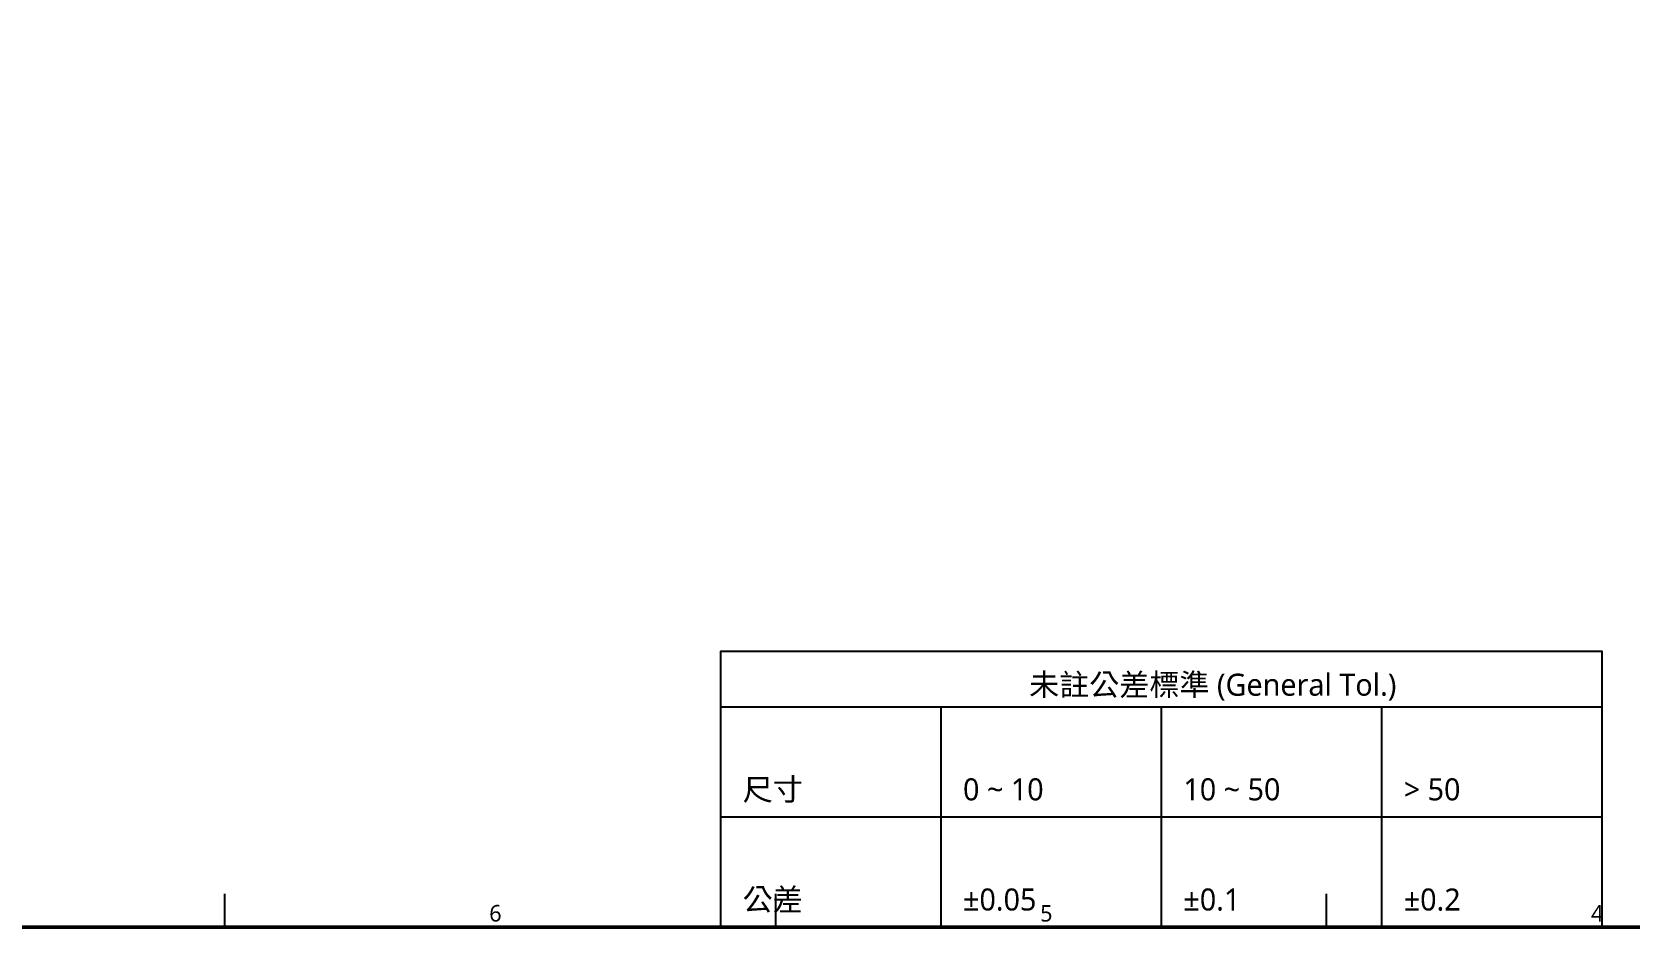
# Model space of a CAD drawing. Header units: metres. Extents: x -7 to 410, y 10 to 287.
# Drawn here: x 92.5 to 237.5, y 10 to 91.3 of the extents above; entities that cross this region are included whole.
import ezdxf

# ---------------------------------------------------------------- set-up
doc = ezdxf.new("R2010")
doc.units = ezdxf.units.M
doc.layers.add('BORDER', color=7, linetype='Continuous')
doc.layers.add('TEXT', color=7, linetype='Continuous')
doc.styles.add('CHINESE', font='msjh.ttc')

msp = doc.modelspace()

# ---------------------------------------------------------------- linework, layer by layer
at = {"layer": 'BORDER'}
for p, q in [((155, 30), (235, 30)), ((175, 10), (175, 30)), ((195, 10), (195, 30)), ((215, 10), (215, 30)), ((155, 20), (235, 20)), ((110, 10), (110, 13)), ((160, 10), (160, 13)), ((210, 10), (210, 13))]:
    msp.add_line(p, q, dxfattribs=at)
at = {"layer": 'BORDER', "lineweight": 50}
msp.add_lwpolyline([(10, 10), (410, 10), (410, 287), (10, 287)], close=True, dxfattribs=at)
at = {"layer": 'BORDER', "lineweight": 25}
msp.add_lwpolyline([(155, 10), (235, 10), (235, 35), (155, 35)], close=True, dxfattribs=at)

# ---------------------------------------------------------------- texts
at = {"layer": 'BORDER', "style": 'CHINESE'}
for s, p in [('6', (134, 10.5)), ('5', (184, 10.5)), ('4', (234, 10.5))]:
    msp.add_text(s, height=1.5, dxfattribs=at).set_placement(p)
at = {"layer": 'TEXT', "style": 'CHINESE'}
for s, p in [('未註公差標準 (General Tol.)', (183, 31)), ('尺寸', (157, 21.5)), ('0 ~ 10', (177, 21.5)), ('10 ~ 50', (197, 21.5)), ('> 50', (217, 21.5)), ('公差', (157, 11.5)), ('±0.05', (177, 11.5)), ('±0.1', (197, 11.5)), ('±0.2', (217, 11.5))]:
    msp.add_text(s, height=2, dxfattribs=at).set_placement(p)

doc.saveas('drawing.dxf')
